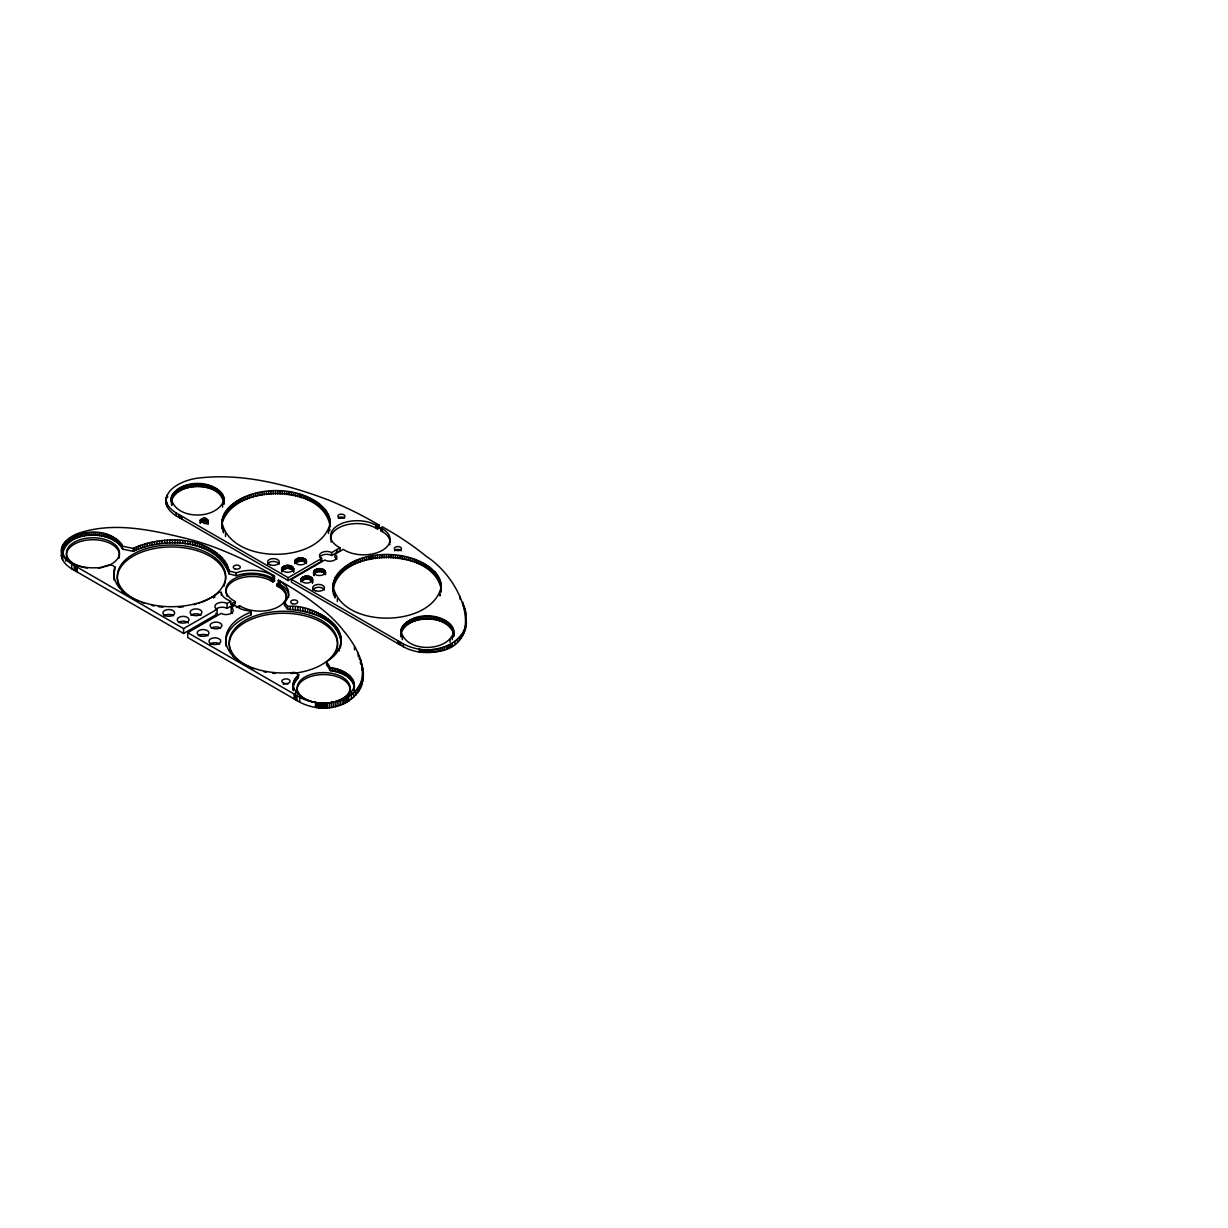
<?xml version="1.0" encoding="UTF-8"?>
<svg xmlns="http://www.w3.org/2000/svg" width="1228" height="1228" viewBox="0 0 1228 1228"><rect width="100%" height="100%" fill="white"/><g stroke="black" fill="none" stroke-linecap="round" stroke-linejoin="round"><path stroke-width="1.5" d="M298.711 674.725L293.753 681.079L293.338 690.612C290.545 683.996 298.665 680.174 298.711 674.725L294.597 672.345A57.716 33.325 0 0 1 230.173 652.559A57.716 33.325 0 0 1 250.819 612.143L250.573 610.915A18.389 10.622 0 0 1 236.543 606.402L234.886 605.435L231.202 607.568L231.202 612.419A7.153 4.129 0 0 1 232.43 613.401M380.68 527.748L382.353 528.715A26.494 15.304 0 0 1 382.353 550.344A26.494 15.304 0 0 1 344.868 550.344L343.211 549.392L334.876 554.196A7.153 4.129 0 0 1 333.648 560.551L333.049 560.751A7.153 4.129 0 0 1 326.295 560.689L324.883 559.968L291.404 579.294L291.404 582.179L403.367 646.772A39.158 22.611 0 0 0 417.627 651.761C491.123 659.758 468.467 583.5 426.254 556.33A355.598 205.306 0 0 0 384.011 527.748L382.353 526.781L380.68 527.748L380.68 530.634L382.353 531.601A26.494 15.304 0 0 1 390.105 542.423M231.202 607.568A7.153 4.129 0 0 1 231.77 612.956A7.153 4.129 0 0 1 222.606 614.061L221.209 613.34L187.715 632.666L187.715 637.532L299.693 702.109A39.158 22.611 0 0 0 313.954 707.113C340.57 712.931 370.764 694.234 361.769 663.995M466.241 626.372L466.256 618.451L466.21 622.535M221.93 522.115C231.248 479.964 321.982 479.964 330.271 522.775C320.938 564.926 230.219 564.926 221.93 522.115L222.283 528.93L222.283 526.044M222.161 519.505L221.946 526.321M332.972 584.651C338.759 628.951 432.21 628.982 441.251 586.616C433.699 542.669 332.865 543.267 333.034 591.466L333.034 588.58M441.22 585.295L441.005 592.111L441.174 587.92M62.06 551.725L61.461 556.299L63.058 560.597A39.158 22.611 0 0 0 71.715 568.825L183.586 633.479L217.064 614.138L217.064 609.288L183.586 628.613L71.715 563.974A39.158 22.611 0 0 1 63.058 555.747C56.887 544.879 70.917 535.408 79.881 532.798C114.68 521.639 152.057 530.112 186.518 538.539A201.423 116.292 0 0 1 220.825 549.73L223.358 550.758A355.598 205.306 0 0 1 272.862 575.149L274.535 576.116L274.535 580.967L272.862 581.934L272.862 579.984L274.212 579.202L272.555 578.25A29.656 17.115 0 0 0 236.175 575.717L229.037 573.844C215.621 537.741 163.339 537.388 133.238 551.357L122.815 549.162C115.785 527.042 77.533 527.518 64.102 544.234C58.422 553.03 67.617 562.378 75.829 564.819C82.215 567.259 89.137 568.119 95.938 567.75C102.523 568.902 109.338 561.902 114.864 566.906A57.716 33.325 0 0 0 149.141 604.115A57.716 33.325 0 0 0 219.137 592.188L221.286 592.326A18.389 10.622 0 0 0 229.083 600.431L230.741 601.382L230.741 604.299L235.392 601.628L235.392 603.562L227.057 608.367A7.153 4.129 0 0 0 216.067 609.088L215.714 609.426A7.153 4.129 0 0 0 215.422 609.809M171.183 497.847C174.637 520.319 217.663 520.549 224.064 499.658C219.075 477.462 173.041 477.876 171.076 501.684C177.277 480.501 222.299 481.023 223.757 504.447L223.757 501.561M166.302 497.094L166.24 501.362L167.683 504.8A39.158 22.611 0 0 0 176.325 513.043L288.196 577.682L321.69 558.356L321.69 561.227L288.196 580.568L176.325 515.913A39.158 22.611 0 0 1 167.683 507.686C159.456 489.22 185.336 479.196 199.489 477.938C243.236 473.072 287.291 484.507 327.983 499.827A355.598 205.306 0 0 1 377.487 524.218L379.145 525.17L379.145 528.055L377.487 529.022L375.814 528.055A26.494 15.304 0 0 0 346.296 524.893A26.494 15.304 0 0 0 330.624 539.675M326.602 661.739L330.393 667.756C342.075 668.631 357.64 676.828 353.833 690.735C356.181 677.994 340.616 671.808 330.393 670.672L326.602 664.655L326.602 661.739C365.729 636.38 316.532 602.825 287.644 606.432L284.389 602.303A29.656 17.115 0 0 0 280.015 581.304L278.342 580.353L278.342 583.254L280.015 584.221A29.656 17.115 0 0 1 288.672 597.13M400.927 630.133C404.181 652.697 447.222 652.958 453.777 632.159C448.987 609.579 401.51 610.255 400.804 634.937M400.804 633.97C407.665 613.632 447.084 613.632 453.777 634.078M453.454 634.062L453.454 636.948L453.777 635.045M221.992 523.696C233.243 482.896 324.161 482.865 330.194 526.966L330.255 521.47M441.251 589.501C433.238 546.475 339.849 546.475 332.926 590.146M281.933 568.272C282.24 573.491 292.233 573.599 293.63 568.917C292.126 562.977 279.14 564.65 281.887 572.018M281.857 571.588L283.591 569.285L287.567 568.288L292.172 569.439L293.63 571.803L293.615 568.487M294.843 560.828C295.15 566.031 305.143 566.154 306.539 561.457C305.25 555.87 292.878 556.913 294.843 563.713M300.952 579.033C301.274 584.236 311.252 584.359 312.664 579.662C311.375 574.075 299.003 575.103 300.952 581.918M313.8 572.002C315.197 567.305 325.19 567.428 325.497 572.632C324.376 575.272 320.922 575.686 318.39 575.425C314.921 576.27 312.541 568.717 313.815 575.318M313.8 574.888C315.35 570.483 323.102 570.498 325.435 574.244M187.715 632.666L299.693 697.258A39.158 22.611 0 0 0 313.954 702.247C327.661 704.887 343.042 701.879 353.695 692.546C373.005 675.016 357.225 646.91 343.748 630.977A201.423 116.292 0 0 0 324.361 611.176L322.58 609.702A355.598 205.306 0 0 0 280.337 581.12L278.342 580.353M291.404 579.294L403.367 643.886A39.158 22.611 0 0 0 417.627 648.875C436.631 652.759 462.127 644.608 466.241 623.486M122.815 549.162C110.996 529.237 66.481 529.421 62.474 554.795M329.779 529.575L329.411 530.864L329.411 527.979M200.103 520.334C213.472 532.507 205.767 507.179 200.103 523.22M353.833 687.818C342.827 708.449 302.625 708.495 293.108 686.606M440.391 594.705L439.946 595.994L439.946 593.109M167.822 496.511L167.192 497.647L167.192 494.761M312.526 581.704L310.669 579.892L307.322 579.063L303.162 579.754L301.121 581.489L301.121 578.603M306.401 560.613L306.417 563.56L304.559 561.687L301.213 560.858L295.257 562.885L295.257 559.999M208.115 523.343C206.411 518.799 198.844 524.985 200.624 519.644M326.602 664.655L327.446 664.087M217.064 609.288L215.806 608.474A7.153 4.129 0 0 1 217.724 603.194A7.153 4.129 0 0 1 227.057 603.516L230.741 601.382M122.815 546.245L133.238 548.44C163.339 534.487 215.621 534.84 229.037 570.928L236.175 572.816A29.656 17.115 0 0 1 272.555 575.333L274.535 576.116M236.405 607.476L239.521 605.68L241.195 606.632A26.494 15.304 0 0 0 278.664 606.632A26.494 15.304 0 0 0 278.664 585.004L277.006 584.037L277.006 585.986L278.664 586.938A26.494 15.304 0 0 1 286.093 600.154M277.006 584.037L278.342 583.254M321.69 558.356L320.431 557.543A7.153 4.129 0 0 1 320.324 553.644L320.677 553.291A7.153 4.129 0 0 1 331.683 552.585L340.002 547.765L340.002 550.651L331.683 555.47A7.153 4.129 0 0 0 320.677 556.177L320.324 556.53A7.153 4.129 0 0 0 319.802 557.282M340.002 547.765L338.345 546.813A26.494 15.304 0 0 1 338.345 525.17A26.494 15.304 0 0 1 375.814 525.17L377.487 526.137L379.145 525.17M277.006 585.986L278.342 585.203M380.68 530.634L382.031 529.851M284.389 602.303L284.389 605.22L287.644 609.334C308.55 610.393 339.312 618.436 341.077 643.533L341 637.639M321.69 561.227L320.431 560.428M235.392 601.628L233.719 600.661A26.494 15.304 0 0 1 233.719 579.017A26.494 15.304 0 0 1 271.204 579.017L274.535 580.967M226.106 593.385A26.494 15.304 0 0 1 241.056 577.974A26.494 15.304 0 0 1 271.204 580.967L272.862 581.934M217.064 614.138L215.806 613.325M334.461 596.624L335.044 597.898L335.044 595.012M333.248 592.771L333.97 595.35L333.97 592.464M465.719 611.928L465.719 614.814L464.829 607.891M400.896 635.889L401.111 636.841L401.111 633.97M225.998 646.081A57.716 33.325 0 0 1 250.819 615.059L250.573 610.915M466.333 621.107L466.333 623.993M466.118 615.182L466.118 618.068M465.857 625.804L465.857 628.69M465.443 610.623L465.443 613.509M465.059 608.689L465.059 611.575M465.151 628.199L465.151 631.085M464.153 605.465L464.153 608.351M464.169 630.517L464.169 633.402M462.987 602.273L462.987 605.158M462.879 632.788L462.879 635.659M461.314 634.983L461.314 637.869M460.086 596.455L460.086 599.341M459.472 637.117L459.472 640.003M457.369 639.174L457.369 642.06M455.02 641.123L455.02 644.009M453.685 630.24L453.669 635.997M453.485 629.289L453.485 632.174M453.178 628.337L453.178 631.223M452.764 627.401L452.764 630.286M452.257 626.495L452.257 629.381M452.426 642.981L452.426 645.851M452.196 636.856L452.196 639.742M451.643 625.589L451.643 628.475M450.952 624.73L450.952 627.615M451.014 643.84L451.014 646.726M450.001 623.747L450.154 626.771M450.047 639.45L450.047 642.336M449.479 644.639L449.479 647.524M449.264 623.072L449.264 625.958M448.281 622.289L448.281 625.175M447.867 645.391L447.867 648.277M447.238 621.552L447.238 624.438M446.578 645.943L446.578 648.829M446.102 620.846L446.102 623.732M444.889 620.186L444.889 623.072M444.459 646.757L444.459 649.643M443.615 619.572L443.615 622.458M442.663 647.356L442.663 650.241M442.264 619.004L442.264 621.89M441.098 583.991L441.098 586.877M440.883 582.686L440.883 585.572M440.867 618.482L440.867 621.368M440.821 647.893L440.821 650.779M440.576 581.397L440.576 584.282M440.177 580.107L440.177 582.993M439.685 578.818L439.685 581.704M439.409 618.022L439.409 620.907M439.102 577.559L439.102 580.445M438.918 648.369L438.918 651.254M438.427 576.316L438.427 579.186M437.905 617.607L437.905 620.493M437.644 575.072L437.644 577.958M436.984 648.798L436.984 651.684M436.8 573.86L436.8 576.746M436.354 617.254L436.354 620.125M435.848 572.678L435.848 575.564M435.372 572.141L435.372 575.026M435.019 649.151L435.019 652.037M434.819 571.511L434.819 574.382M434.773 616.947L434.773 619.833M433.699 570.36L433.699 573.246M433.162 616.702L433.162 619.587M433.008 649.458L433.008 652.344M432.502 569.255L432.502 572.141M431.535 616.517L431.535 619.403M431.228 568.165L431.228 571.051M430.997 649.673L430.997 652.559M429.877 567.121L429.877 569.992M429.877 616.395L429.877 619.28M429.508 649.781L429.508 652.667M428.449 566.093L428.449 568.978M428.219 616.333L428.219 619.219M428.035 649.827L428.035 652.713M426.945 565.11L426.945 567.996M426.561 616.333L426.561 619.219M426.546 649.842L426.546 652.728M425.379 564.174L425.379 567.06M424.888 616.379L424.888 619.265M425.072 649.796L425.072 652.682M423.737 563.268L423.737 566.139M423.583 649.719L423.583 652.605M423.246 616.502L423.246 619.388M422.048 562.393L422.048 565.279M422.125 649.581L422.125 652.467M421.603 616.686L421.603 619.572M420.667 649.397L420.667 652.283M420.283 561.564L420.283 564.45M419.991 616.916L419.991 619.802M419.239 649.182L419.239 652.068M418.456 560.782L418.456 563.667M418.41 617.208L418.41 620.094M416.86 617.561L416.86 620.447M416.584 560.06L416.584 562.931M415.34 617.96L415.34 620.846M414.65 559.369L414.65 562.24M413.882 618.421L413.882 621.307M412.669 558.725L412.669 561.61M412.47 618.943L412.47 621.828M411.119 619.495L411.119 622.381M410.659 558.126L410.659 561.012M409.845 620.109L409.845 622.995M408.586 557.573L408.586 560.459M408.617 620.769L408.617 623.655M407.481 621.46L407.481 624.346M406.483 557.082L406.483 559.968M406.407 622.197L406.407 625.083M405.424 622.98L405.424 625.866M404.534 623.793L404.534 626.679M404.35 556.637L404.35 559.523M403.72 624.622L403.72 627.508M403.367 643.886L403.367 646.772M403.014 625.497L403.014 628.383M402.385 626.387L402.385 629.273M402.185 556.253L402.185 559.139M402.324 636.749L402.324 639.635M401.878 627.308L401.878 630.194M401.449 628.229L401.449 631.115M401.126 629.181L401.126 632.067M400.666 642.428L400.666 645.314M399.99 555.916L399.99 558.801M399.223 641.599L399.223 644.485M397.78 555.624L397.78 558.51M397.826 640.74L397.826 643.625M395.554 555.394L395.554 558.279M393.298 555.209L393.298 558.095M391.041 555.087L391.041 557.972M388.769 555.025L388.769 557.911M386.498 555.01L386.498 557.896M384.241 555.056L384.241 557.926M382.353 528.715L382.353 531.601M381.969 555.148L381.969 558.034M379.713 555.302L379.713 558.187M378.838 525.354L378.838 528.24M377.487 526.137L377.487 529.022M377.472 555.501L377.472 558.387M375.814 525.17L375.814 528.055M375.261 555.762L375.261 558.648M373.051 556.069L373.051 558.955M371.27 556.376L371.27 559.262M370.871 556.438L370.871 559.323M369.981 556.606L369.981 559.492M368.722 556.852L368.722 559.738M366.604 557.328L366.604 560.214M364.516 557.85L364.516 560.736M362.475 558.418L362.475 561.303M362.429 668.554L362.567 681.709M362.168 679.176L362.168 684.027M362.03 665.3L362.03 670.166M361.462 681.571L361.462 686.437M361.155 661.263L361.155 664.501M360.479 559.032L360.479 561.917M360.464 658.837L360.464 663.703M360.479 683.889L360.479 688.739M359.313 655.645L359.313 658.883M359.19 686.16L359.19 691.011M358.53 559.707L358.53 562.593M358.177 653.112L358.177 656.351M357.64 688.355L357.64 693.221M356.627 560.413L356.627 563.299M355.798 690.489L355.798 695.355M354.769 561.181L354.769 564.066M354.508 646.557L354.508 649.796M354.109 683.397L354.078 689.629M353.864 682.292L353.864 685.209M353.51 681.202L353.51 684.119M353.695 692.546L353.695 697.397M352.973 561.979L352.973 564.865M353.05 680.128L353.05 683.044M352.451 679.069L352.451 681.985M351.761 678.04L351.761 680.941M351.668 692.07L351.668 694.987M351.239 562.823L351.239 565.709M351.331 694.495L351.331 699.346M350.947 677.027L350.947 679.944M350.026 676.045L350.026 678.961M349.581 563.713L349.581 566.599M348.998 675.108L348.998 678.025M348.737 696.353L348.737 701.203M347.969 564.634L347.969 567.52M347.877 674.218L347.877 677.119M347.324 697.212L347.324 702.078M346.649 673.358L346.649 676.26M346.434 565.601L346.434 568.487M345.789 698.011L345.789 702.876M345.329 672.545L345.329 675.446M344.976 566.599L344.976 569.485M344.178 698.778L344.178 703.629M343.932 671.777L343.932 674.694M343.579 567.643L343.579 570.513M342.888 699.315L342.888 704.166M342.259 568.702L342.259 571.588M342.458 671.071L342.458 673.972M341.031 569.807L341.031 572.693M340.785 636.15L340.785 639.051M340.693 643.61L340.34 648L340.34 645.084M340.908 670.411L340.908 673.328M340.77 700.129L340.77 704.979M340.448 634.661L340.448 637.578M340.002 633.188L340.002 636.104M339.88 570.928L339.88 573.814M339.45 631.729L339.45 634.646M339.266 648.016L339.266 650.917M339.281 669.813L339.281 672.729M338.974 700.727L338.974 705.578M338.805 572.079L338.805 574.965M338.774 630.286L338.774 633.203M337.992 628.859L337.992 631.775M337.807 573.261L337.807 576.147M337.347 598.711L337.347 601.597M337.608 669.275L337.608 672.192M337.132 701.265L337.132 706.115M336.886 549.576L336.886 552.446M336.917 574.474L336.917 577.344M337.101 627.447L337.101 630.363M336.104 575.686L336.104 578.572M336.088 626.08L336.088 628.982M335.873 668.799L335.873 671.716M335.382 576.93L335.382 579.816M335.244 701.741L335.244 706.607M334.876 554.196L334.876 557.082A7.153 4.129 0 0 1 336.794 559.216M334.906 577.866L334.906 580.752M334.983 624.73L334.983 627.631M334.737 578.188L334.737 581.074M334.2 579.462L334.2 582.348M334.077 668.385L334.077 671.302M333.77 623.394L333.77 626.311M333.755 580.752L333.755 583.638M333.555 591.175L333.555 594.06M333.402 582.041L333.402 584.927M333.295 702.17L333.295 707.021M333.141 583.346L333.141 586.232M332.45 622.12L332.45 625.021M332.251 668.032L332.251 670.948M331.683 552.585L331.683 555.47M331.33 702.539L331.33 707.389M331.038 620.861L331.038 623.778M330.393 667.756L330.393 670.672M330.132 520.15L330.132 523.036M329.918 518.845L329.918 521.731M329.611 517.556L329.611 520.442M329.534 619.649L329.534 622.565M329.211 516.267L329.211 519.152M329.319 702.83L329.319 707.696M328.705 514.992L328.705 517.863M328.429 530.542L328.429 533.428M328.122 513.718L328.122 516.604M327.937 618.467L327.937 621.383M327.446 512.475L327.446 515.361M327.308 703.045L327.308 707.911M326.679 511.232L326.679 514.118M326.234 617.331L326.234 620.247M325.819 510.019L325.819 512.905M325.834 703.153L325.834 708.003M325.435 571.358L325.543 574.673M325.22 570.959L325.22 573.844M324.867 508.837L324.867 511.723M324.929 570.559L324.929 573.445M324.545 570.191L324.545 573.077M324.468 616.256L324.468 619.158M324.346 703.199L324.346 708.065M324.1 569.853L324.1 572.739M323.839 507.671L323.839 510.556M323.578 569.562L323.578 572.448M322.995 569.301L322.995 572.171M322.857 703.214L322.857 708.065M322.734 506.519L322.734 509.405M322.596 615.213L322.596 618.129M322.35 569.071L322.35 571.956M321.536 505.414L321.536 508.3M321.675 568.902L321.675 571.788M321.383 703.168L321.383 708.034M320.846 568.779L320.968 571.68M320.661 614.215L320.661 617.131M320.262 504.324L320.262 507.21M320.232 568.717L320.232 571.603M319.909 703.091L319.909 707.942M319.495 568.702L319.495 571.588M318.912 503.28L318.912 506.166M318.758 568.748L318.758 571.634M318.651 613.279L318.651 616.195M318.436 702.953L318.436 707.804M318.037 568.84L318.037 571.726M317.484 502.252L317.484 505.138M317.346 568.978L317.346 571.864M316.977 702.769L316.977 707.635M316.686 569.178L316.686 572.064M316.563 612.388L316.563 615.305M315.98 501.27L315.98 504.155M316.072 569.424L316.072 572.309M315.519 569.7L315.519 572.586M315.55 702.554L315.55 707.405M315.028 570.022L315.028 572.908M314.614 570.375L314.614 573.261M314.414 500.333L314.414 503.219M314.414 611.559L314.414 614.476M314.276 570.759L314.276 573.645M314.03 571.158L313.938 575.732M312.772 499.428L312.772 502.313M312.603 579.14L312.633 582.118M312.311 578.403L312.434 583.392M312.204 610.776L312.204 613.693M312.019 578.02L312.019 580.905M311.651 577.651L311.651 580.537M311.068 498.553L311.068 501.438M311.191 577.313L311.191 580.199M310.669 577.006L310.669 579.892M310.085 576.746L310.085 579.631M309.916 610.07L309.916 612.987M309.303 497.739L309.303 500.61M309.441 576.531L309.441 579.416M308.765 576.362L308.765 579.248M308.059 576.239L308.059 579.125M307.476 496.956L307.476 499.842M307.599 609.41L307.599 612.327M307.322 576.178L307.322 579.063M306.586 576.162L306.586 579.048M306.202 560.198L306.202 563.084M305.91 559.814L305.91 562.7M305.849 576.193L305.849 579.079M305.603 496.219L305.603 499.105M305.526 559.446L305.526 562.332M305.127 576.3L305.127 579.171M305.219 608.812L305.219 611.728M305.081 559.108L305.081 561.994M304.559 558.801L304.559 561.687M304.437 576.439L304.437 579.324M303.961 558.54L303.961 561.426M303.669 495.529L303.669 498.414M303.776 576.638L303.776 579.524M303.331 558.326L303.331 561.211M303.162 576.868L303.162 579.754M302.656 558.157L302.656 561.043M302.61 577.16L302.61 580.046M302.809 608.274L302.809 611.191M302.119 577.467L302.119 580.353M301.934 558.034L301.934 560.92M301.704 494.884L301.704 497.77M301.704 577.82L301.704 580.706M301.367 578.204L301.367 581.09M301.213 557.972L301.213 560.858M300.599 494.562L300.599 497.447M300.476 557.957L300.476 560.843M300.338 607.814L300.338 610.715M299.678 494.285L299.678 497.171M299.739 558.003L299.739 560.874M299.693 697.258L299.693 702.109M299.018 558.095L299.018 560.981M298.312 558.233L298.312 561.119M298.343 675.001L298.343 677.917M297.851 607.399L297.851 610.316M297.621 493.748L297.621 496.619M297.667 558.433L297.667 561.319M297.299 675.937L297.299 678.854M297.053 558.663L297.053 561.549M296.976 695.8L296.976 700.651M296.501 558.955L296.501 561.841M296.378 676.92L296.378 679.836M296.009 559.277L296.009 562.163M295.518 493.242L295.518 496.127M295.595 559.63L295.595 562.516M295.549 677.917L295.549 680.834M295.457 691.963L295.534 699.822M295.334 607.062L295.334 609.978M294.996 560.413L294.996 563.284M294.827 678.946L294.827 681.862M294.229 680.005L294.229 682.921M294.152 694.112L294.152 698.978M293.753 681.079L293.753 683.996M293.385 492.796L293.385 495.682M293.492 568.073L293.569 572.217M293.385 682.169L293.385 685.086M293.292 567.658L293.292 570.544M293.139 683.275L293.139 686.191M293.001 567.259L293.001 570.145M293.001 684.38L293.001 688.401M292.617 566.891L292.617 569.777M292.786 606.785L292.786 609.702M292.172 566.553L292.172 569.439M291.65 566.261L291.65 569.147M291.22 492.413L291.22 495.298M291.067 566.001L291.067 568.886M290.422 565.77L290.422 568.656M290.222 606.571L290.222 609.487M289.747 565.601L289.747 568.487M289.025 492.075L289.025 494.961M289.041 565.494L289.041 568.38M288.304 565.417L288.473 568.318M288.196 577.682L288.196 580.568M287.567 565.402L287.567 568.288M287.644 606.432L287.644 609.334M286.799 491.783L286.799 494.669M286.83 565.448L286.83 568.334M286.109 565.54L286.109 568.426M285.418 565.694L285.418 568.564M284.758 565.878L284.758 568.764M284.574 491.553L284.574 494.439M284.144 566.123L284.144 569.009M283.591 566.4L283.591 569.285M283.1 566.722L283.1 569.608M282.686 567.075L282.686 569.961M282.317 491.369L282.317 494.255M282.348 567.459L282.087 570.744M280.061 491.246L280.061 494.132M280.015 581.304L280.015 584.221M278.664 580.169L278.664 583.407M278.664 585.004L278.664 586.938M277.804 491.185L277.804 494.07M275.532 491.169L275.532 494.055M274.212 576.3L274.212 581.151M273.261 491.215L273.261 494.101M272.862 575.149L272.862 578.388M272.555 575.333L272.555 578.25M271.204 579.017L271.204 580.967M271.004 491.307L271.004 494.193M268.748 491.461L268.748 494.347M266.507 491.661L266.507 494.546M264.281 491.921L264.281 494.807M262.071 492.228L262.071 495.114M259.891 492.597L259.891 495.483M257.742 493.011L257.742 495.897M255.624 493.487L255.624 496.373M253.551 494.009L253.551 496.895M251.494 494.577L251.494 497.463M250.819 612.143L250.819 615.059M249.499 495.191L249.499 498.077M247.549 495.866L247.549 498.752M245.646 496.572L245.646 499.458M243.789 497.34L243.789 500.226M242.008 498.138L242.008 501.024M240.274 498.982L240.274 501.868M239.521 605.68L239.521 607.614M238.6 499.873L238.6 502.759M236.989 500.794L236.989 503.68M236.175 572.816L236.175 575.717M235.454 501.761L235.454 504.647M233.995 502.759L233.995 505.644M232.599 503.802L232.599 506.688M232.276 603.424L232.276 605.358M231.294 504.861L231.294 507.747M230.05 505.967L230.05 508.852M228.899 507.087L228.899 509.973M229.037 570.928L229.037 573.844M228.792 569.439L228.792 572.355M228.423 567.95L228.423 570.866M227.947 566.492L227.947 569.408M227.825 508.254L227.825 511.124M227.349 565.034L227.349 567.95M226.842 509.42L226.842 512.306M227.057 603.516L227.057 608.367M226.658 563.591L226.658 566.507M225.937 510.633L225.937 513.519M225.829 562.178L225.829 565.095M225.522 533.658L225.522 536.544M225.123 511.846L225.123 514.732M224.908 560.782L224.908 563.698M224.402 513.089L224.402 515.975M224.049 498.691L224.064 502.544M223.941 497.739L223.957 503.495M223.772 514.348L223.772 517.234M223.88 559.4L223.88 562.317M223.726 496.772L223.726 499.658M223.404 495.836L223.404 498.721M223.481 529.913L223.481 532.798L222.989 528.623M223.22 515.622L223.22 518.508M222.989 494.899L222.989 497.785M222.775 516.911L222.775 519.797M222.529 504.355L222.529 507.241M222.728 558.065L222.728 560.981M222.468 493.994L222.468 496.879M222.422 518.201L222.422 521.086M222.068 524.74L222.068 527.626M221.854 493.103L221.854 495.989M221.501 556.744L221.501 559.661M221.286 592.326L221.286 595.242M221.132 492.228L221.132 495.114M220.334 491.384L220.334 494.27M220.15 555.47L220.15 558.387M219.428 490.586L219.428 493.472M218.707 554.227L218.707 557.144M218.446 489.803L218.446 492.689M217.387 489.066L217.387 491.952M217.172 553.03L217.172 555.946M216.235 488.376L216.235 491.261M215.545 551.863L215.545 554.78M215.023 487.716L215.023 490.601M213.826 550.743L213.826 553.659M213.733 487.102L213.733 489.987M212.383 486.549L212.383 489.419M212.03 549.668L212.03 552.585M210.97 486.027L211.216 489.005M210.142 548.64L210.142 551.556M209.512 485.567L209.512 488.452M208.177 547.673L208.177 550.574M208.008 485.167L208.008 488.053M207.931 520.089L208.069 524.448M207.655 519.751L207.655 522.637M207.286 519.444L207.286 522.33M206.841 519.183L206.841 522.069M206.457 484.814L206.457 487.7M206.335 518.953L206.335 521.839M206.15 546.736L206.15 549.653M205.767 518.769L205.767 521.654M205.153 518.646L205.153 521.532M204.876 484.523L204.876 487.409M204.523 518.584L204.523 521.47M203.879 518.569L203.879 521.455M204.048 545.877L204.048 548.778M203.265 484.277L203.265 487.163M203.234 518.615L203.234 521.501M202.605 518.723L202.605 521.608M202.021 518.891L202.021 521.762M201.868 545.048L201.868 547.964M201.622 484.108L201.622 486.994M201.499 519.091L201.499 521.977M201.024 519.352L201.024 522.238M200.317 519.981L200.317 522.867M199.964 483.986L199.964 486.871M199.642 544.296L199.642 547.212M198.307 483.939L198.307 486.81M197.355 543.59L197.355 546.506M196.649 483.939L196.649 486.825M194.976 484.001L194.976 486.887M195.006 542.96L195.006 545.877M193.333 484.124L193.333 487.009M192.627 542.377L192.627 545.293M191.691 484.308L191.691 487.194M190.079 484.553L190.079 487.439M190.186 541.855L190.186 544.771M188.498 484.845L188.498 487.731M187.715 541.41L187.715 544.326M186.963 485.214L186.963 488.084M185.459 485.613L185.459 488.498M185.213 541.026L185.213 543.927M184 486.088L184 488.974M183.586 628.613L183.586 633.479M182.604 486.61L182.604 489.481M182.696 540.688L182.696 543.605M181.775 516.236L181.775 519.122M181.253 487.163L181.253 490.049M180.286 515.438L180.286 518.323M180.148 540.443L180.148 543.359M179.979 487.792L179.979 490.678M178.766 488.452L178.766 491.338M178.858 514.593L178.858 517.479M177.63 489.143L177.63 492.029M177.569 540.243L177.569 543.16M176.571 489.895L176.571 492.781M176.325 513.043L176.325 515.913M175.604 490.678L175.604 493.564M174.99 540.12L174.99 543.037M174.714 491.492L174.714 494.362M173.915 492.336L173.915 495.206M173.209 493.195L173.209 496.081M172.611 494.101L172.611 496.987M172.396 540.059L172.396 542.976M172.089 495.007L172.089 497.893M171.69 495.943L171.69 498.829M171.736 502.62L171.736 505.506L171.413 501.669M171.383 496.879L171.383 499.765M169.817 540.074L169.817 542.991M167.223 540.151L167.223 543.068M167.161 503.879L167.161 506.765M166.778 503.05L166.778 505.936M166.471 502.206L166.471 505.092M166.24 501.362L166.24 504.247M166.133 497.939L166.087 503.403M164.644 540.289L164.644 543.206M162.081 540.504L162.081 543.421M159.533 540.78L159.533 543.697M157.015 541.118L157.015 544.035M154.528 541.533L154.528 544.449M152.072 542.009L152.072 544.91M149.647 542.53L149.647 545.447M147.268 543.129L147.268 546.046M144.95 543.789L144.95 546.706M142.678 544.511L142.678 547.427M140.452 545.278L140.452 548.195M138.303 546.122L138.303 549.023M136.216 546.997L136.216 549.914M134.205 547.949L134.205 550.85M133.238 548.44L133.238 551.357M122.324 545.171L122.324 548.087M121.725 544.111L121.725 547.028M121.019 543.083L121.019 545.999M120.19 542.085L120.19 545.002M119.254 541.103L119.254 544.019M118.21 540.166L118.21 543.083M117.074 539.276L117.074 542.193M115.846 538.432L115.846 541.333M114.864 566.906L114.864 569.823A57.716 33.325 0 0 0 114.173 580.245M114.526 537.618L114.526 540.535M113.114 536.866L113.114 539.767M111.641 536.16L111.641 539.061M110.075 535.5L110.075 538.417M108.448 534.917L108.448 537.833M106.759 534.38L106.759 537.296M105.009 533.919L105.009 536.82M103.229 533.505L103.229 536.421M101.387 533.167L101.387 536.083M99.529 532.891L99.529 535.807M97.641 532.691L97.641 535.608M95.723 532.553L95.723 535.469M93.804 532.491L93.804 535.408M91.885 532.491L91.885 535.408M89.966 532.568L89.966 535.485M88.048 532.706L88.048 535.623M86.16 532.921L86.16 535.838M84.302 533.198L84.302 536.114M82.476 533.551L82.476 536.467M80.695 533.965L80.695 536.882M78.96 534.441L78.96 537.357M77.272 534.978L77.272 537.895M77.149 567.167L77.149 572.033M75.645 535.577L75.645 538.493M75.675 566.369L75.675 571.22M74.248 565.54L74.248 570.391M74.094 536.237L74.094 539.138M72.621 536.943L72.621 539.859M71.715 563.974L71.715 568.825M71.224 537.711L71.224 540.627M69.904 538.524L69.904 541.425M68.691 539.384L68.691 542.285M67.571 540.274L67.571 543.19M66.542 541.21L66.542 544.127M65.713 541.287L65.713 544.526M65.713 558.249L65.713 561.165M65.621 542.193L65.621 545.109M64.777 542.362L64.808 546.107M63.948 543.451L64.102 547.151M63.518 545.293L63.518 548.21M63.211 544.572L63.211 547.811M63.042 546.368L63.042 549.284M62.689 547.458L62.689 550.374M62.459 548.563L62.551 559.676M62.152 553.981L62.152 558.847M62.06 546.859L62.06 550.098M61.845 553.153L61.845 558.003M61.692 548.026L61.615 557.159M61.507 548.885L61.461 556.299M178.474 622.519A5.894 3.392 0 0 1 183.693 621.214L184.415 621.276A5.894 3.392 0 0 1 188.375 623.056M87.265 568.027A26.494 15.304 0 0 1 69.812 545.616A26.494 15.304 0 0 1 112.009 542.454A26.494 15.304 0 0 1 105.071 566.691M103.566 567.09A26.494 15.304 0 0 1 98.823 567.996M138.273 601.014A54.17 31.283 0 0 1 124.657 560.567A54.17 31.283 0 0 1 192.305 547.427A54.17 31.283 0 0 1 223.818 584.39L222.452 586.892A54.17 31.283 0 0 1 201.929 602.165M200.026 602.887A54.17 31.283 0 0 1 198.076 603.547M196.081 604.161A54.17 31.283 0 0 1 194.039 604.744M183.294 606.816A54.17 31.283 0 0 1 178.827 607.292M163.002 607.185A54.17 31.283 0 0 1 158.55 606.678M154.206 605.941A54.17 31.283 0 0 1 152.072 605.496M143.906 603.224A54.17 31.283 0 0 1 141.972 602.534M227.257 596.516A26.494 15.304 0 0 1 226.535 594.966M118.84 558.31A26.494 15.304 0 0 0 107.772 542.331L106.36 541.824A26.494 15.304 0 0 0 78.669 542.131A26.494 15.304 0 0 0 66.573 556.514M67.525 559.339A26.494 15.304 0 0 1 66.788 557.466M225.584 579.877A54.17 31.283 0 0 0 197.079 550.681L195.052 550.083A54.17 31.283 0 0 0 135.648 554.78A54.17 31.283 0 0 0 120.129 588.212M225.415 581.182A54.17 31.283 0 0 1 224.801 583.776M224.356 585.065A54.17 31.283 0 0 1 223.818 586.339M214.977 596.885A54.17 31.283 0 0 1 213.58 597.929M122.708 591.85A54.17 31.283 0 0 1 121.756 590.668M190.969 615.412A5.894 3.392 0 0 1 200.916 615.243M164.015 615.811A5.894 3.392 0 0 1 173.547 615.765M389.967 544.019A26.494 15.304 0 0 1 389.783 544.802M394.526 550.85A3.53 2.042 0 0 1 397.887 549.438A3.53 2.042 0 0 1 401.249 550.85M312.833 589.977A5.894 3.392 0 0 1 318.62 587.306A5.894 3.392 0 0 1 324.346 590.023M338.237 518.17A3.53 2.042 0 0 1 341.384 517.049A3.53 2.042 0 0 1 344.531 518.17M267.658 564.189A5.894 3.392 0 0 1 273.383 561.472A5.894 3.392 0 0 1 279.186 564.143M331.161 542.055A26.494 15.304 0 0 1 330.9 541.272M285.571 603.976A29.656 17.115 0 0 1 284.389 605.22M283.223 684.318A4.129 2.379 0 0 1 288.043 684.027M198.429 635.705A5.894 3.392 0 0 1 207.962 635.874M319.372 703.015A26.494 15.304 0 0 1 301.428 679.529A26.494 15.304 0 0 1 345.882 679.621A26.494 15.304 0 0 1 327.661 703.03M290.744 673.558A54.17 31.283 0 0 0 336.503 636.396A54.17 31.283 0 0 0 269.362 612.358L265.033 613.14A54.17 31.283 0 0 0 229.882 637.685A54.17 31.283 0 0 0 250.19 667.28M274.918 673.466A54.17 31.283 0 0 1 272.677 673.236M266.108 672.223A54.17 31.283 0 0 1 263.974 671.777M253.874 668.799A54.17 31.283 0 0 1 252.001 668.063M285.525 601.72A26.494 15.304 0 0 1 285.126 602.487M349.765 692.3A26.494 15.304 0 0 0 346.465 682.108L345.575 681.294A26.494 15.304 0 0 0 313.938 675.615A26.494 15.304 0 0 0 297.422 692.193M349.443 693.237A26.494 15.304 0 0 1 349.028 694.173M298.128 694.066A26.494 15.304 0 0 1 297.729 693.145M337.316 647.463A54.17 31.283 0 0 0 332.159 630.9L331.13 629.734A54.17 31.283 0 0 0 269.362 614.307L265.033 615.09A54.17 31.283 0 0 0 231.693 635.168L231.064 636.426A54.17 31.283 0 0 0 229.882 649.412M337.071 648.752A54.17 31.283 0 0 1 336.257 651.331M335.72 652.605A54.17 31.283 0 0 1 335.091 653.864M234.609 658.131A54.17 31.283 0 0 1 232.813 655.721M232.046 654.493A54.17 31.283 0 0 1 230.281 650.702M211.339 628.245A5.894 3.392 0 0 1 216.558 626.955L217.279 627.017A5.894 3.392 0 0 1 220.411 628.091M210.157 644.04A5.894 3.392 0 0 1 219.689 644.086M235.008 568.902A3.53 2.042 0 0 0 240.304 567.136A3.53 2.042 0 0 0 235.008 565.371A3.53 2.042 0 0 0 235.008 568.902M192.934 615.182A5.894 3.392 0 0 0 201.929 612.404A5.894 3.392 0 0 0 193.256 609.288A5.894 3.392 0 0 0 192.934 615.182M180.025 622.627A5.894 3.392 0 0 0 189.02 619.848A5.894 3.392 0 0 0 180.347 616.748A5.894 3.392 0 0 0 180.025 622.627M165.381 615.688A5.894 3.392 0 0 0 174.668 613.248A5.894 3.392 0 0 0 166.379 609.825A5.894 3.392 0 0 0 165.381 615.688M396.122 550.359A3.53 2.042 0 0 0 401.418 548.594A3.53 2.042 0 0 0 396.122 546.828A3.53 2.042 0 0 0 396.122 550.359M315.596 590.76A5.894 3.392 0 0 0 324.468 587.859A5.894 3.392 0 0 0 315.673 584.866A5.894 3.392 0 0 0 315.596 590.76M339.619 517.97A3.53 2.042 0 0 0 344.914 516.205A3.53 2.042 0 0 0 339.619 514.44A3.53 2.042 0 0 0 339.619 517.97M270.007 564.757A5.894 3.392 0 0 0 279.293 562.317A5.894 3.392 0 0 0 270.989 558.894A5.894 3.392 0 0 0 270.007 564.757M292.433 603.731A3.53 2.042 0 0 0 297.729 601.966A3.53 2.042 0 0 0 292.433 600.2A3.53 2.042 0 0 0 292.433 603.731M283.745 683.229A4.129 2.379 0 0 0 290.1 681.356A4.129 2.379 0 0 0 284.113 679.115A4.129 2.379 0 0 0 283.745 683.229M212.889 628.368A5.894 3.392 0 0 0 221.884 625.589A5.894 3.392 0 0 0 213.212 622.489A5.894 3.392 0 0 0 212.889 628.368M199.98 635.828A5.894 3.392 0 0 0 208.975 633.034A5.894 3.392 0 0 0 200.302 629.933A5.894 3.392 0 0 0 199.98 635.828M211.922 644.132A5.894 3.392 0 0 0 220.794 641.231A5.894 3.392 0 0 0 211.999 638.238A5.894 3.392 0 0 0 211.922 644.132"/></g></svg>
